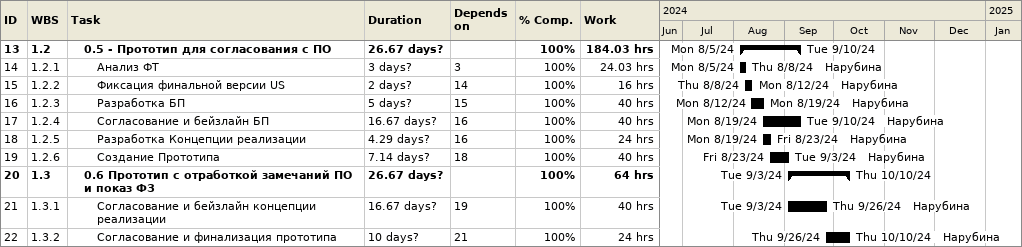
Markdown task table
| ID | WBS | Task | Duration | Start | Finish | Predecessors | Resources | % complete | Work (h) |
|---|---|---|---|---|---|---|---|---|---|
| 13 | 1.2 | **0.5 - Прототип для согласования с ПО** | 26.67d? | 2024-08-05 | 2024-09-10 |  |  | 100 | 184.03 |
| 14 | 1.2.1 | Анализ ФТ | 3d? | 2024-08-05 | 2024-08-08 | 3 | Нарубина | 100 | 24.03 |
| 15 | 1.2.2 | Фиксация финальной версии US | 2d? | 2024-08-08 | 2024-08-12 | 14 | Нарубина | 100 | 16 |
| 16 | 1.2.3 | Разработка БП | 5d? | 2024-08-12 | 2024-08-19 | 15 | Нарубина | 100 | 40 |
| 17 | 1.2.4 | Согласование и бейзлайн БП | 16.67d? | 2024-08-19 | 2024-09-10 | 16 | Нарубина | 100 | 40 |
| 18 | 1.2.5 | Разработка Концепции реализации | 4.29d? | 2024-08-19 | 2024-08-23 | 16 | Нарубина | 100 | 24 |
| 19 | 1.2.6 | Создание Прототипа | 7.14d? | 2024-08-23 | 2024-09-03 | 18 | Нарубина | 100 | 40 |
| 20 | 1.3 | **0.6 Прототип с отработкой замечаний ПО и показ ФЗ** | 26.67d? | 2024-09-03 | 2024-10-10 |  |  | 100 | 64 |
| 21 | 1.3.1 | Согласование и бейзлайн концепции реализации | 16.67d? | 2024-09-03 | 2024-09-26 | 19 | Нарубина | 100 | 40 |
| 22 | 1.3.2 | Согласование и финализация прототипа | 10d? | 2024-09-26 | 2024-10-10 | 21 | Нарубина | 100 | 24 |
